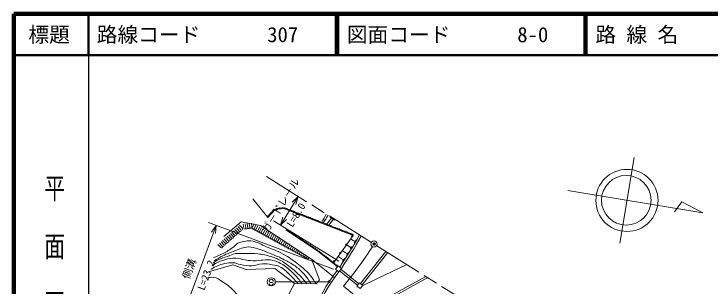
# Model space of a CAD drawing. Units: millimetres, scale not verified. Extents: x -72185285 to 680000, y -193752993 to 380000.
# Drawn here: x 40000 to 208064, y 314261 to 380000 of the extents above; entities that cross this region are included whole.
import ezdxf
from ezdxf.enums import TextEntityAlignment as Align

# ---------------------------------------------------------------- set-up
doc = ezdxf.new("R2010")
doc.units = ezdxf.units.MM
doc.header["$LTSCALE"] = 1000
doc.header["$PDMODE"] = 32
doc.header["$PDSIZE"] = 500
doc.linetypes.add('CHAIN', pattern=[18.5, 12, -1.5, 3.5, -1.5])
for name, color, linetype, lineweight in [('M-BGD', 7, 'Continuous', 13), ('M-BMK', 2, 'CHAIN', 13), ('M-BMK-SRVR', 3, 'Continuous', 13), ('M-TTL', 2, 'Continuous', 140), ('M-TTL-BAND', 7, 'Continuous', 25), ('M-TTL-LINE', 7, 'Continuous', 50)]:
    doc.layers.add(name, color=color, linetype=linetype, lineweight=lineweight)
doc.layers.add('M-TTL-TXT', color=7, linetype='Continuous')
doc.styles.add('@ＭＳ ゴシック', font='')
doc.styles.add('ＭＳ ゴシック', font='')
doc.styles.get('@ＭＳ ゴシック').set_extended_font_data('@MS Gothic')
doc.styles.get('ＭＳ ゴシック').set_extended_font_data('MS Gothic')

msp = doc.modelspace()

# ---------------------------------------------------------------- linework, layer by layer
at = {"layer": 'M-BGD'}
for p, q in [((189714, 345359), (186286, 324641)), ((173694, 337367), (206281, 331976)), ((101286, 330855), (97645, 335346)), ((104333, 328975), (108604, 335922)), ((108604, 335922), (107151, 334548)), ((108033, 334005), (108604, 335922)), ((201276, 334634), (199510, 332208)), ((206281, 331976), (201276, 334634)), ((105138, 333011), (103039, 332723)), ((121908, 326472), (105138, 333011)), ((103039, 332723), (101286, 330855)), ((117113, 318380), (86962, 329611)), ((94895, 329783), (90648, 326239)), ((99497, 328902), (94895, 329783)), ((96973, 328433), (96831, 329423)), ((97468, 328504), (97326, 329494)), ((118428, 320309), (102629, 330022)), ((104903, 330892), (104333, 328975)), ((104333, 328975), (105785, 330350)), ((116677, 330676), (115498, 329143)), ((117073, 330371), (116003, 328979)), ((116460, 330996), (116362, 330836)), ((117387, 330212), (116362, 330836)), ((117477, 330358), (117387, 330212)), ((80382, 306217), (88837, 328913)), ((88837, 328913), (87677, 327283)), ((88647, 326922), (88837, 328913)), ((94037, 327216), (93372, 327962)), ((94410, 327548), (93745, 328295)), ((94784, 327881), (94119, 328628)), ((95157, 328213), (94492, 328960)), ((95489, 328219), (95346, 329209)), ((95984, 328291), (95841, 329280)), ((96479, 328362), (96336, 329352)), ((97535, 328410), (98017, 329286)), ((97973, 328169), (98455, 329045)), ((98411, 327928), (98893, 328804)), ((98849, 327687), (99331, 328563)), ((99287, 327446), (99769, 328322)), ((111806, 320737), (99497, 328902)), ((99725, 327205), (100208, 328081)), ((100163, 326964), (100646, 327840)), ((113275, 322762), (105629, 327834)), ((92170, 325553), (91505, 326300)), ((92544, 325885), (91879, 326632)), ((92917, 326218), (92252, 326965)), ((93290, 326551), (92625, 327297)), ((93664, 326883), (92999, 327630)), ((100601, 326723), (101084, 327599)), ((101039, 326482), (101522, 327358)), ((101478, 326240), (101960, 327117)), ((101916, 325999), (102398, 326875)), ((102354, 325758), (102836, 326634)), ((102792, 325517), (103274, 326393)), ((103230, 325276), (103693, 326118)), ((121908, 326472), (117217, 319942)), ((90303, 323890), (89638, 324637)), ((90677, 324223), (90012, 324969)), ((91050, 324555), (90385, 325302)), ((91424, 324888), (90758, 325634)), ((91797, 325220), (91132, 325967)), ((103668, 325035), (104111, 325841)), ((104106, 324794), (104529, 325563)), ((104544, 324553), (104947, 325286)), ((104982, 324312), (105365, 325009)), ((105420, 324071), (105784, 324731)), ((105858, 323830), (106202, 324454)), ((121978, 325229), (121401, 325596)), ((121992, 325251), (121964, 325207)), ((122244, 325183), (122133, 325007)), ((122623, 325313), (122176, 324610)), ((89930, 323558), (89265, 324304)), ((106296, 323589), (106620, 324177)), ((106734, 323348), (107038, 323899)), ((107172, 323106), (107456, 323622)), ((107610, 322865), (107874, 323345)), ((108048, 322624), (108292, 323067)), ((108486, 322383), (108710, 322790)), ((118123, 318930), (113275, 322762)), ((120112, 322293), (119312, 322802)), ((121045, 323761), (120372, 324189)), ((121059, 323783), (121031, 323739)), ((121311, 323715), (121200, 323539)), ((121690, 323845), (121243, 323142)), ((108924, 322142), (109128, 322513)), ((109362, 321901), (109546, 322235)), ((109800, 321660), (109964, 321958)), ((110238, 321419), (110382, 321681)), ((110676, 321178), (110801, 321403)), ((111114, 320937), (111219, 321126)), ((119136, 320832), (118255, 321392)), ((120126, 322315), (120098, 322271)), ((120378, 322247), (120267, 322072)), ((120757, 322377), (120310, 321674)), ((129818, 322619), (123655, 314875)), ((130245, 322352), (124047, 314565)), ((92839, 319397), (87001, 317688)), ((96101, 318286), (92839, 319397)), ((117360, 316346), (111806, 320737)), ((113744, 315787), (111961, 320614)), ((119151, 320856), (119120, 320808)), ((119423, 320782), (119303, 320592)), ((119832, 320922), (119350, 320163)), ((124244, 314410), (134859, 319459)), ((102961, 318522), (96101, 318286)), ((107771, 314851), (102961, 318522)), ((117658, 318341), (118278, 319126)), ((117658, 318341), (118442, 317721)), ((118278, 319126), (119062, 318506)), ((118442, 317721), (119062, 318506)), ((118597, 317917), (122972, 314458)), ((118910, 318307), (123296, 314840)), ((127514, 310055), (139419, 316599)), ((127755, 309617), (139904, 316295)), ((101708, 315298), (101609, 315416)), ((101953, 315159), (101708, 315298)), ((102254, 315156), (101953, 315159)), ((102499, 315044), (102254, 315156)), ((102605, 314908), (102499, 315044)), ((115962, 315324), (103108, 315290)), ((112927, 314774), (107771, 314851)), ((112927, 314774), (113744, 315787)), ((123459, 315030), (122810, 314268)), ((123459, 315030), (124244, 314410)), ((124244, 314410), (123595, 313647)), ((119573, 314261), (142946, 295454)), ((122810, 314268), (123595, 313647))]:
    msp.add_line(p, q, dxfattribs=at)
for centre, radius in [((187993, 334958), 7500), ((187839, 334993), 6000), ((102108, 315287), 1000), ((116112, 315325), 150), ((116112, 315325), 120), ((116112, 315325), 90), ((116112, 315325), 60), ((116112, 315325), 30)]:
    msp.add_circle(centre, radius, dxfattribs=at)
for centre, radius, start, end in [((102868, 332541), 250, 46.8221, 226.8221), ((103404, 332773), 250, 7.81723, 187.81723), ((103900, 332841), 250, 7.81723, 187.81723), ((104395, 332909), 250, 7.81723, 187.81723), ((104890, 332977), 250, 7.81723, 187.81723), ((105371, 332920), 250, 338.69843, 158.69843), ((105837, 332739), 250, 338.69843, 158.69843), ((106303, 332557), 250, 338.69843, 158.69843), ((101500, 331082), 250, 46.8221, 226.8221), ((101842, 331447), 250, 46.8221, 226.8221), ((102184, 331812), 250, 46.8221, 226.8221), ((102526, 332176), 250, 46.8221, 226.8221), ((106768, 332375), 250, 338.69843, 158.69843), ((107234, 332194), 250, 338.69843, 158.69843), ((107700, 332012), 250, 338.69843, 158.69843), ((108166, 331831), 250, 338.69843, 158.69843), ((108632, 331649), 250, 338.69843, 158.69843), ((109098, 331467), 250, 338.69843, 158.69843), ((109563, 331286), 250, 338.69843, 158.69843), ((110029, 331104), 250, 338.69843, 158.69843), ((110495, 330922), 250, 338.69843, 158.69843), ((22647, 381302), 105207, 330.62534, 331.84414), ((44838, 378087), 85037, 325.18326, 326.66517), ((110961, 330741), 250, 338.69843, 158.69843), ((111427, 330559), 250, 338.69843, 158.69843), ((111893, 330377), 250, 338.69843, 158.69843), ((112359, 330196), 250, 338.69843, 158.69843), ((112824, 330014), 250, 338.69843, 158.69843), ((113290, 329833), 250, 338.69843, 158.69843), ((113756, 329651), 250, 338.69843, 158.69843), ((114222, 329469), 250, 338.69843, 158.69843), ((114688, 329288), 250, 338.69843, 158.69843), ((94597, 327715), 250, 221.6921, 41.6921), ((94971, 328047), 250, 221.6921, 41.6921), ((95736, 328255), 250, 188.19983, 8.19983), ((96231, 328326), 250, 188.19983, 8.19983), ((96726, 328398), 250, 188.19983, 8.19983), ((97221, 328469), 250, 188.19983, 8.19983), ((97754, 328290), 250, 151.17395, 331.17395), ((98192, 328049), 250, 151.17395, 331.17395), ((98630, 327807), 250, 151.17395, 331.17395), ((105983, 327599), 250, 326.44185, 146.44185), ((115154, 329106), 250, 338.69843, 158.69843), ((115619, 328924), 250, 338.69843, 158.69843), ((116085, 328743), 250, 338.69843, 158.69843), ((116551, 328561), 250, 338.69843, 158.69843), ((117017, 328379), 250, 338.69843, 158.69843), ((117483, 328198), 250, 338.69843, 158.69843), ((117949, 328016), 250, 338.69843, 158.69843), ((118414, 327835), 250, 338.69843, 158.69843), ((118880, 327653), 250, 338.69843, 158.69843), ((92730, 326052), 250, 221.6921, 41.6921), ((93104, 326384), 250, 221.6921, 41.6921), ((93477, 326717), 250, 221.6921, 41.6921), ((93850, 327049), 250, 221.6921, 41.6921), ((94224, 327382), 250, 221.6921, 41.6921), ((99068, 327566), 250, 151.17395, 331.17395), ((99506, 327325), 250, 151.17395, 331.17395), ((99944, 327084), 250, 151.17395, 331.17395), ((100382, 326843), 250, 151.17395, 331.17395), ((100820, 326602), 250, 151.17395, 331.17395), ((101259, 326361), 250, 151.17395, 331.17395), ((101697, 326120), 250, 151.17395, 331.17395), ((106400, 327323), 250, 326.44185, 146.44185), ((106816, 327046), 250, 326.44185, 146.44185), ((107233, 326770), 250, 326.44185, 146.44185), ((107650, 326494), 250, 326.44185, 146.44185), ((108066, 326217), 250, 326.44185, 146.44185), ((108483, 325941), 250, 326.44185, 146.44185), ((-3680, 399404), 146486, 326.629, 330.20587), ((-3680, 399404), 146986, 326.6121, 330.19806), ((119346, 327471), 250, 338.69843, 158.69843), ((119812, 327290), 250, 338.69843, 158.69843), ((120278, 327108), 250, 338.69843, 158.69843), ((120744, 326926), 250, 338.69843, 158.69843), ((121209, 326745), 250, 338.69843, 158.69843), ((121675, 326563), 250, 338.69843, 158.69843), ((121762, 326269), 250, 54.30736, 234.30736), ((90863, 324389), 250, 221.6921, 41.6921), ((91237, 324721), 250, 221.6921, 41.6921), ((91610, 325054), 250, 221.6921, 41.6921), ((91984, 325387), 250, 221.6921, 41.6921), ((92357, 325719), 250, 221.6921, 41.6921), ((102135, 325879), 250, 151.17395, 331.17395), ((102573, 325638), 250, 151.17395, 331.17395), ((103011, 325397), 250, 151.17395, 331.17395), ((103449, 325156), 250, 151.17395, 331.17395), ((103887, 324915), 250, 151.17395, 331.17395), ((104325, 324673), 250, 151.17395, 331.17395), ((104763, 324432), 250, 151.17395, 331.17395), ((108900, 325664), 250, 326.44185, 146.44185), ((109316, 325388), 250, 326.44185, 146.44185), ((109733, 325112), 250, 326.44185, 146.44185), ((110150, 324835), 250, 326.44185, 146.44185), ((110566, 324559), 250, 326.44185, 146.44185), ((110983, 324282), 250, 326.44185, 146.44185), ((120304, 324239), 250, 54.30736, 234.30736), ((90117, 323724), 250, 221.6921, 41.6921), ((90490, 324056), 250, 221.6921, 41.6921), ((105201, 324191), 250, 151.17395, 331.17395), ((105639, 323950), 250, 151.17395, 331.17395), ((106077, 323709), 250, 151.17395, 331.17395), ((106515, 323468), 250, 151.17395, 331.17395), ((106953, 323227), 250, 151.17395, 331.17395), ((107391, 322986), 250, 151.17395, 331.17395), ((107829, 322745), 250, 151.17395, 331.17395), ((111400, 324006), 250, 326.44185, 146.44185), ((111816, 323730), 250, 326.44185, 146.44185), ((112233, 323453), 250, 326.44185, 146.44185), ((112650, 323177), 250, 326.44185, 146.44185), ((113066, 322900), 250, 326.44185, 146.44185), ((113615, 322493), 250, 321.67203, 141.67203), ((108267, 322504), 250, 151.17395, 331.17395), ((108705, 322263), 250, 151.17395, 331.17395), ((109143, 322022), 250, 151.17395, 331.17395), ((109581, 321781), 250, 151.17395, 331.17395), ((110019, 321539), 250, 151.17395, 331.17395), ((110457, 321298), 250, 151.17395, 331.17395), ((110895, 321057), 250, 151.17395, 331.17395), ((114007, 322183), 250, 321.67203, 141.67203), ((114399, 321873), 250, 321.67203, 141.67203), ((114791, 321563), 250, 321.67203, 141.67203), ((115184, 321253), 250, 321.67203, 141.67203), ((115576, 320943), 250, 321.67203, 141.67203), ((118845, 322208), 250, 54.30736, 234.30736), ((115968, 320633), 250, 321.67203, 141.67203), ((116360, 320323), 250, 321.67203, 141.67203), ((116753, 320013), 250, 321.67203, 141.67203), ((117145, 319703), 250, 321.67203, 141.67203), ((117387, 320178), 250, 54.30736, 234.30736), ((117537, 319393), 250, 321.67203, 141.67203), ((117929, 319082), 250, 321.67203, 141.67203), ((149671, 293329), 40125, 142.00364, 177.1354), ((149671, 293329), 39625, 142.00782, 177.1354), ((102105, 314912), 500, 179.55488, 359.55488), ((102109, 315412), 500, 359.55488, 179.55488), ((128293, 302120), 24150, 148.18688, 192.11016)]:
    msp.add_arc(centre, radius, start, end, dxfattribs=at)
for points, knots in [([(112927, 314774), (112288, 315855), (112048, 316212), (111361, 317040), (110460, 318128), (109811, 318617), (108698, 319488), (107533, 320400), (106869, 320910), (105587, 321648), (103939, 322596), (102927, 322968), (101168, 323690), (99626, 324323), (98825, 324987), (97169, 325178), (96531, 325252), (96161, 325149), (95530, 325025), (94956, 324913), (94597, 324915), (94086, 324630), (93477, 324289), (93294, 323876), (92723, 323475), (91753, 322795), (91175, 322453), (90105, 321945), (89359, 321592), (89081, 321474), (88153, 321135)], [0, 0, 0, 0, 1, 1, 1, 2, 2, 2, 3, 3, 3, 4, 4, 4, 5, 5, 5, 6, 6, 6, 7, 7, 7, 8, 8, 8, 9, 9, 9, 10, 10, 10, 10]), ([(88351, 320342), (89308, 320962), (89608, 321141), (90457, 321575), (91528, 322123), (92168, 322353), (93305, 322746), (94583, 323188), (95280, 323688), (96632, 323705), (97540, 323716), (98041, 323510), (98912, 323255), (100084, 322912), (100706, 322612), (101838, 322155), (103041, 321669), (103721, 321405), (104883, 320828), (105949, 320299), (106554, 320006), (107539, 319339), (108456, 318719), (108911, 318283), (109704, 317509), (110290, 316937), (110595, 316583), (111052, 315903), (111335, 315483), (111436, 315323), (111720, 314792)], [0, 0, 0, 0, 1, 1, 1, 2, 2, 2, 3, 3, 3, 4, 4, 4, 5, 5, 5, 6, 6, 6, 7, 7, 7, 8, 8, 8, 9, 9, 9, 10, 10, 10, 10]), ([(87839, 319186), (89096, 319941), (89568, 320251), (90801, 320605), (91868, 320912), (92501, 321062), (93610, 321028), (94482, 321001), (94933, 320697), (95795, 320568), (96825, 320413), (97413, 320366), (98455, 320375), (99340, 320382), (99825, 320590), (100710, 320594), (101576, 320598), (102084, 320613), (102917, 320376), (103738, 320142), (104162, 319882), (104889, 319437), (105722, 318928), (106148, 318573), (106876, 317924), (107591, 317287), (107940, 316871), (108556, 316138), (108977, 315637), (109118, 315461), (109593, 314823)], [0, 0, 0, 0, 1, 1, 1, 2, 2, 2, 3, 3, 3, 4, 4, 4, 5, 5, 5, 6, 6, 6, 7, 7, 7, 8, 8, 8, 9, 9, 9, 10, 10, 10, 10]), ([(110717, 314807), (109915, 315819), (109659, 316121), (108906, 316896), (107968, 317860), (107363, 318321), (106311, 319159), (105722, 319628), (105383, 319887), (104729, 320260), (103754, 320814), (103162, 321065), (102088, 321390), (100853, 321764), (100133, 321911), (98850, 322049), (97674, 322175), (97005, 322099), (95821, 322106), (94904, 322111), (94376, 322251), (93472, 322092), (92708, 321958), (92329, 321697), (91599, 321435), (90704, 321113), (90152, 321043), (89316, 320589), (88833, 320327), (88647, 320218), (88125, 319840)], [0, 0, 0, 0, 1, 1, 1, 2, 2, 2, 3, 3, 3, 4, 4, 4, 5, 5, 5, 6, 6, 6, 7, 7, 7, 8, 8, 8, 9, 9, 9, 10, 10, 10, 10]), ([(108599, 314838), (108023, 315533), (107837, 315727), (107318, 316269), (106297, 317336), (105742, 317999), (104482, 318770), (103730, 319229), (103187, 319248), (102324, 319424), (101422, 319609), (100895, 319670), (99975, 319627), (98959, 319580), (98425, 319211), (97408, 319182), (96352, 319152), (95757, 319262), (94717, 319444), (93974, 319574), (93597, 319874), (92843, 319914), (92071, 319954), (91636, 319826), (90877, 319678), (89489, 319407), (88977, 319085), (87498, 318378)], [0, 0, 0, 0, 1, 1, 1, 2, 2, 2, 3, 3, 3, 4, 4, 4, 5, 5, 5, 6, 6, 6, 7, 7, 7, 8, 8, 8, 9, 9, 9, 9]), ([(86640, 316181), (87248, 316369), (87561, 316410), (88157, 316373), (89115, 316315), (89560, 315825), (90380, 315326), (91516, 314637), (92102, 314144), (93029, 313193), (93901, 312300), (94312, 311719), (94999, 310678), (95586, 309788), (95887, 309266), (96336, 308300), (96939, 307003), (97175, 306232), (97682, 304894), (98068, 303874), (98209, 303274), (98634, 302269), (98963, 301488), (99139, 301043), (99565, 300311), (100003, 299558), (100653, 299377), (100938, 298554), (101089, 298120), (101060, 297836), (101014, 297379), (100951, 296762), (100886, 296399), (100613, 295843), (100176, 294952), (99524, 294741), (98856, 294006), (97846, 292898), (97329, 292234), (96337, 291110), (95588, 290261), (95109, 289836), (94409, 288946), (93602, 287921), (93294, 287242), (92546, 286172), (91833, 285152), (91417, 284592), (90662, 283601), (90165, 282950), (89707, 282703), (89346, 281967), (89151, 281570), (89408, 281182), (89105, 280860), (88540, 280260), (88053, 280058), (87259, 279838), (86719, 279687), (86379, 279869), (85824, 279786), (85526, 279741), (85415, 279724), (85068, 279636)], [0, 0, 0, 0, 1, 1, 1, 2, 2, 2, 3, 3, 3, 4, 4, 4, 5, 5, 5, 6, 6, 6, 7, 7, 7, 8, 8, 8, 9, 9, 9, 10, 10, 10, 11, 11, 11, 12, 12, 12, 13, 13, 13, 14, 14, 14, 15, 15, 15, 16, 16, 16, 17, 17, 17, 18, 18, 18, 19, 19, 19, 20, 20, 20, 21, 21, 21, 21])]:
    msp.add_open_spline(points, degree=3, knots=knots, dxfattribs=at)
msp.add_point((116112, 315325), dxfattribs=at)
at = {"layer": 'M-BMK'}
for p, q in [((126314, 324817), (100982, 340701)), ((127585, 324020), (147067, 311804)), ((120820, 315811), (119573, 314261))]:
    msp.add_line(p, q, dxfattribs=at)
msp.add_arc((50699, 372231), 90001, 321.17934, 327.43286, dxfattribs=at)
at = {"layer": 'M-BMK-SRVR'}
msp.add_circle((126950, 324418), 750, dxfattribs=at)
msp.add_point((126950, 324418), dxfattribs=at)
at = {"layer": 'M-TTL'}
for p, q in [((40000, 380000), (40000, 20000)), ((680000, 380000), (40000, 380000))]:
    msp.add_line(p, q, dxfattribs=at)
at = {"layer": 'M-TTL-BAND'}
msp.add_line((58000, 370000), (58000, 20000), dxfattribs=at)
at = {"layer": 'M-TTL-LINE'}
for p, q in [((58000, 380000), (58000, 370000)), ((117750, 380000), (117750, 370000)), ((118250, 380000), (118250, 370000)), ((177750, 380000), (177750, 370000)), ((178250, 380000), (178250, 370000)), ((40000, 370000), (680000, 370000))]:
    msp.add_line(p, q, dxfattribs=at)
at = {"layer": 'M-TTL-TXT', "color": 6}
msp.add_point((126950, 324418), dxfattribs=at)

# ---------------------------------------------------------------- texts
at = {"layer": 'M-BGD', "style": 'ＭＳ ゴシック'}
for s, rotation, p in [('ガ－ドレ－ル', 58.417, (105616, 332972)), ('側溝', 69.57, (83672, 317914))]:
    msp.add_text(s, height=1833, rotation=rotation, dxfattribs=at).set_placement(p, align=Align.BOTTOM_CENTER)
at = {"layer": 'M-BGD', "style": '@ＭＳ ゴシック'}
for s, rotation, p in [('L=8.0', 58.417, (107320, 331925)), ('L=23.2', 69.57, (85547, 317216))]:
    msp.add_text(s, height=1833, rotation=rotation, dxfattribs=at).set_placement(p, align=Align.TOP_CENTER)
at = {"layer": 'M-TTL-BAND', "style": '@ＭＳ ゴシック', "width": 1.4}
msp.add_text('平  面  図', height=3666, rotation=270, dxfattribs=at).set_placement((49777, 306475), align=Align.MIDDLE_RIGHT)
at = {"layer": 'M-TTL-TXT', "style": 'ＭＳ ゴシック'}
msp.add_text('標題', height=3666, dxfattribs=at).set_placement((48500, 375000), align=Align.MIDDLE_CENTER)
for s, p in [('路線コード', (60000, 375000)), ('307', (101142, 375000)), ('図面コード', (120380, 375000)), ('8-0', (161521, 375000)), ('路 線 名', (180380, 375000))]:
    msp.add_text(s, height=3666, dxfattribs=at).set_placement(p, align=Align.MIDDLE_LEFT)

doc.saveas('drawing.dxf')
